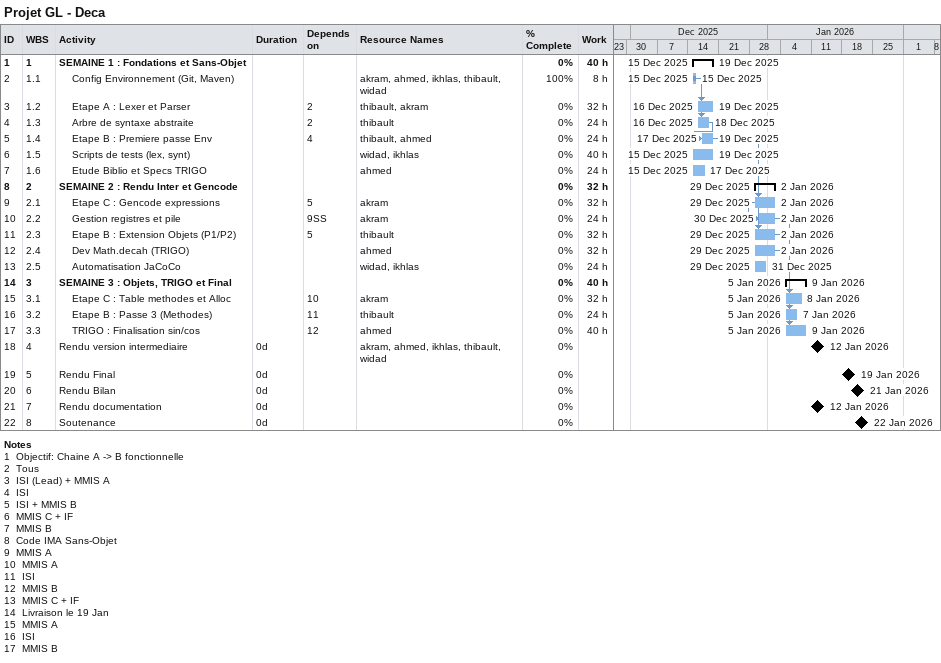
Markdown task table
Projet GL - Deca

| ID | WBS | Task | Duration | Start | Finish | Predecessors | Resources | % complete | Work (h) |
|---|---|---|---|---|---|---|---|---|---|
| 1 | 1 | **SEMAINE 1 : Fondations et Sans-Objet** |  | 2025-12-15 | 2025-12-19 |  |  | 0 | 40 |
| 2 | 1.1 | Config Environnement (Git, Maven) |  | 2025-12-15 | 2025-12-15 |  | akram, ahmed, ikhlas, thibault, widad | 100 | 8 |
| 3 | 1.2 | Etape A : Lexer et Parser |  | 2025-12-16 | 2025-12-19 | 2 | thibault, akram | 0 | 32 |
| 4 | 1.3 | Arbre de syntaxe abstraite |  | 2025-12-16 | 2025-12-18 | 2 | thibault | 0 | 24 |
| 5 | 1.4 | Etape B : Premiere passe Env |  | 2025-12-17 | 2025-12-19 | 4 | thibault, ahmed | 0 | 24 |
| 6 | 1.5 | Scripts de tests (lex, synt) |  | 2025-12-15 | 2025-12-19 |  | widad, ikhlas | 0 | 40 |
| 7 | 1.6 | Etude Biblio et Specs TRIGO |  | 2025-12-15 | 2025-12-17 |  | ahmed | 0 | 24 |
| 8 | 2 | **SEMAINE 2 : Rendu Inter et Gencode** |  | 2025-12-29 | 2026-01-02 |  |  | 0 | 32 |
| 9 | 2.1 | Etape C : Gencode expressions |  | 2025-12-29 | 2026-01-02 | 5 | akram | 0 | 32 |
| 10 | 2.2 | Gestion registres et pile |  | 2025-12-30 | 2026-01-02 | 9SS | akram | 0 | 24 |
| 11 | 2.3 | Etape B : Extension Objets (P1/P2) |  | 2025-12-29 | 2026-01-02 | 5 | thibault | 0 | 32 |
| 12 | 2.4 | Dev Math.decah (TRIGO) |  | 2025-12-29 | 2026-01-02 |  | ahmed | 0 | 32 |
| 13 | 2.5 | Automatisation JaCoCo |  | 2025-12-29 | 2025-12-31 |  | widad, ikhlas | 0 | 24 |
| 14 | 3 | **SEMAINE 3 : Objets, TRIGO et Final** |  | 2026-01-05 | 2026-01-09 |  |  | 0 | 40 |
| 15 | 3.1 | Etape C : Table methodes et Alloc |  | 2026-01-05 | 2026-01-08 | 10 | akram | 0 | 32 |
| 16 | 3.2 | Etape B : Passe 3 (Methodes) |  | 2026-01-05 | 2026-01-07 | 11 | thibault | 0 | 24 |
| 17 | 3.3 | TRIGO : Finalisation sin/cos |  | 2026-01-05 | 2026-01-09 | 12 | ahmed | 0 | 40 |
| 18 | 4 | Rendu version intermediaire | 0d | 2026-01-12 | 2026-01-12 |  | akram, ahmed, ikhlas, thibault, widad | 0 |  |
| 19 | 5 | Rendu Final | 0d | 2026-01-19 | 2026-01-19 |  |  | 0 |  |
| 20 | 6 | Rendu Bilan | 0d | 2026-01-21 | 2026-01-21 |  |  | 0 |  |
| 21 | 7 | Rendu documentation | 0d | 2026-01-12 | 2026-01-12 |  |  | 0 |  |
| 22 | 8 | Soutenance | 0d | 2026-01-22 | 2026-01-22 |  |  | 0 |  |

Notes
- 1: Objectif: Chaine A -> B fonctionnelle
- 2: Tous
- 3: ISI (Lead) + MMIS A
- 4: ISI
- 5: ISI + MMIS B
- 6: MMIS C + IF
- 7: MMIS B
- 8: Code IMA Sans-Objet
- 9: MMIS A
- 10: MMIS A
- 11: ISI
- 12: MMIS B
- 13: MMIS C + IF
- 14: Livraison le 19 Jan
- 15: MMIS A
- 16: ISI
- 17: MMIS B
